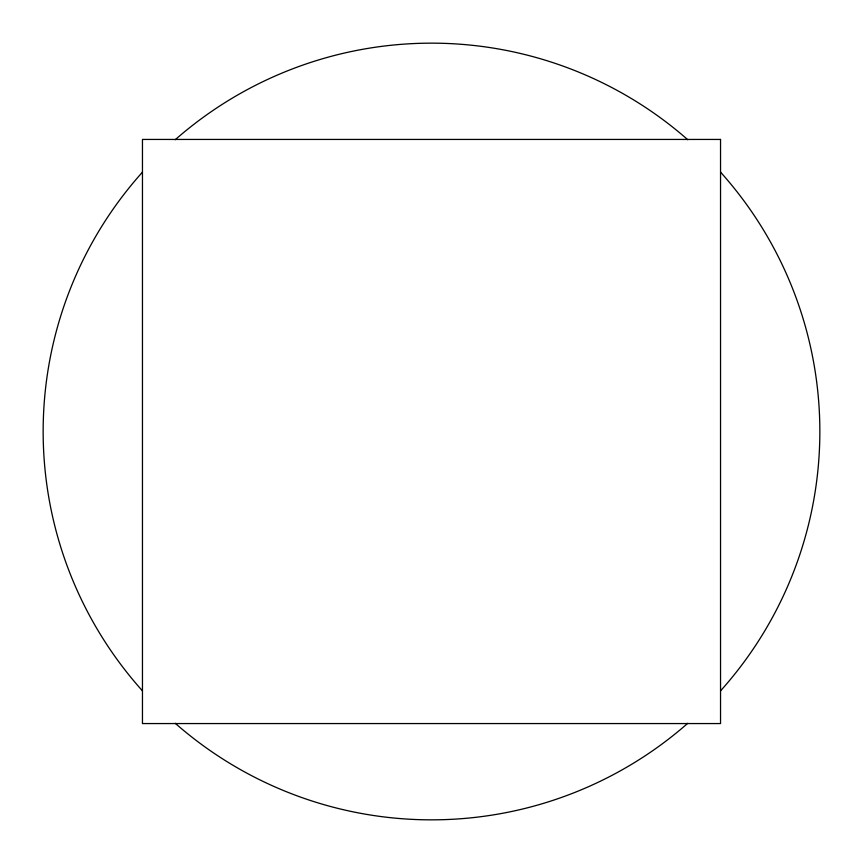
<?xml version="1.0" encoding="UTF-8"?>
<svg xmlns="http://www.w3.org/2000/svg" width="863" height="863" viewBox="0 0 863 863"><rect width="100%" height="100%" fill="white"/><g stroke="black" fill="none" stroke-linecap="round" stroke-linejoin="round"><path stroke-width="1.29" d="M720.627 172.233A388.35 388.35 0 0 1 720.627 690.767M687.8 723.259A388.35 388.35 0 0 1 175.2 723.259M142.373 690.767A388.35 388.35 0 0 1 142.373 172.233M175.2 139.741A388.35 388.35 0 0 1 687.8 139.741M720.54 139.439L142.46 139.439L142.46 723.561L720.54 723.561L720.54 139.439"/></g></svg>
